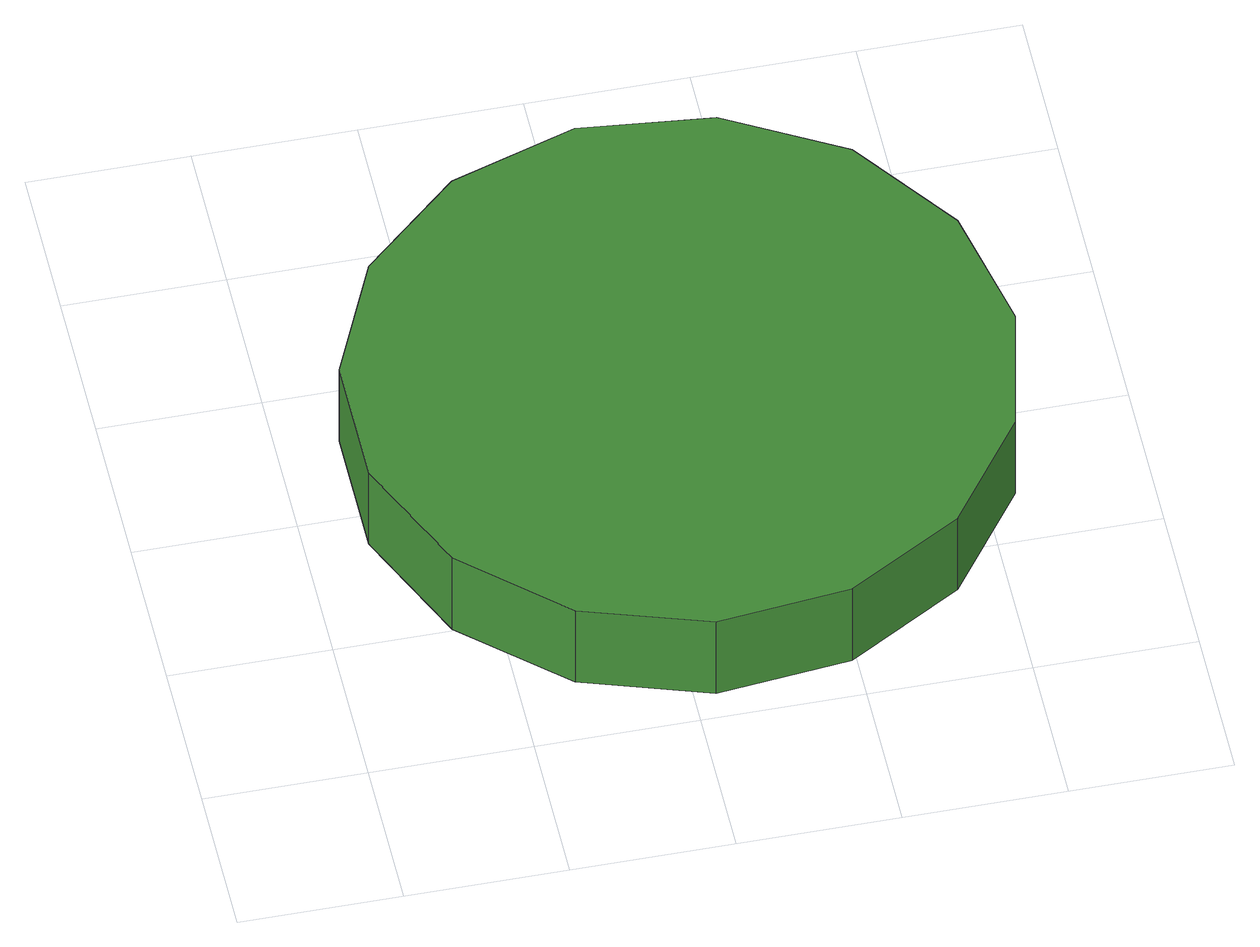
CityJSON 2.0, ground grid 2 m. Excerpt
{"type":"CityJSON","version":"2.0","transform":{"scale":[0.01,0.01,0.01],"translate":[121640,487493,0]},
"CityObjects":{
"tree1":{"type":"SolitaryVegetationObject","attributes":{"function":"something"},"geometry":[{"type":"MultiSurface","lod":"1","boundaries":[[[0,1,2,3,4,5,6,7,8,9,10,11,12,13,14]],[[15,16,17,18,19,20,21,22,23,24,25,26,27,28,29]],[[0,29,28,1]],[[1,28,27,2]],[[2,27,26,3]],[[3,26,25,4]],[[4,25,24,5]],[[5,24,23,6]],[[6,23,22,7]],[[7,22,21,8]],[[8,21,20,9]],[[9,20,19,10]],[[10,19,18,11]],[[11,18,17,12]],[[12,17,16,13]],[[13,16,15,14]],[[14,15,29,0]]]}]}
},
"vertices":[
[872,439,164],[837,602,164],[739,738,164],[594,821,164],[427,839,164],[268,787,164],[144,675,164],[76,522,164],[76,355,164],[144,202,164],[268,90,164],[427,38,164],[594,56,164],[739,140,164],[837,275,164],[837,275,39],[739,140,39],[594,56,39],[427,38,39],[268,90,39],[144,202,39],[76,355,39],[76,522,39],[144,675,39],[268,787,39],[427,839,39],[594,821,39],[739,738,39],[837,602,39],[872,439,39]
]}
